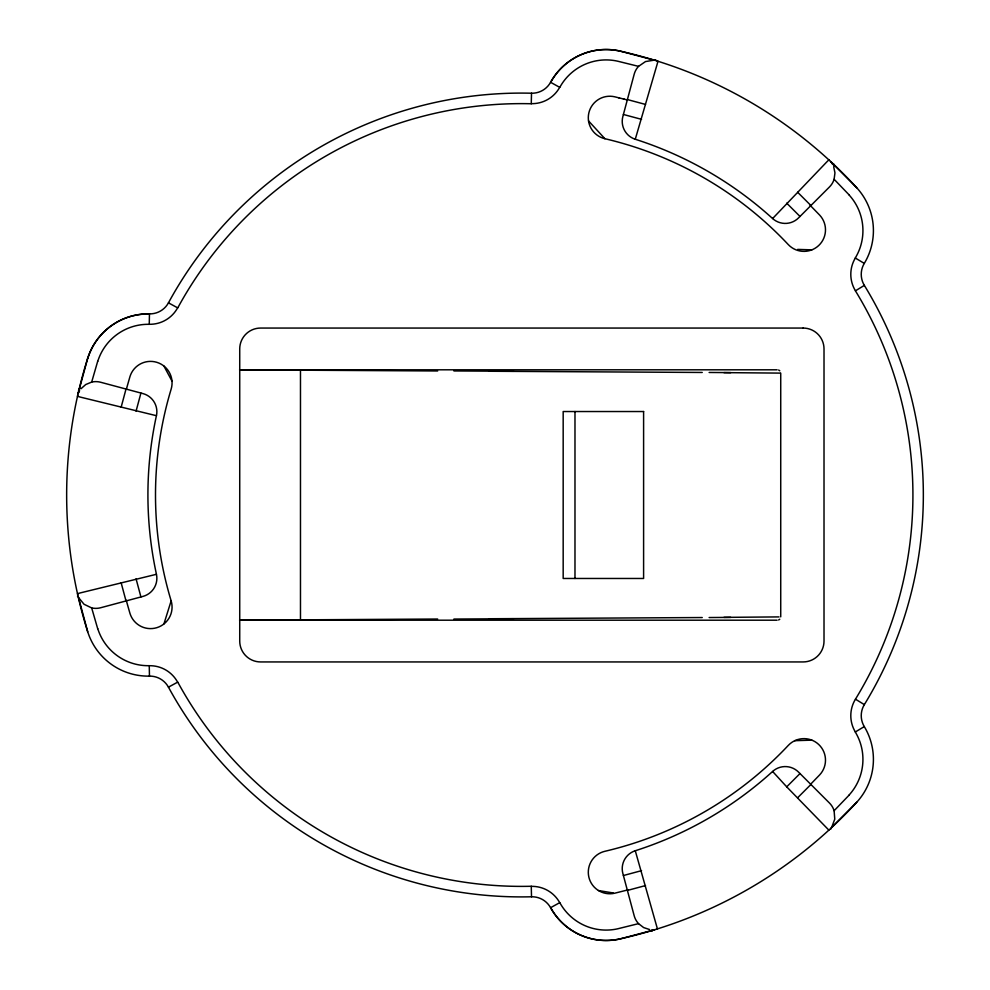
<?xml version="1.0" encoding="UTF-8"?>
<svg xmlns="http://www.w3.org/2000/svg" width="990" height="990" viewBox="0 0 990 990"><rect width="100%" height="100%" fill="white"/><g stroke="black" fill="none" stroke-linecap="round" stroke-linejoin="round"><path stroke-width="1.49" d="M654.662 60.291L619.876 50.997A63.459 63.459 0 0 0 550.576 82.294A21.149 21.149 0 0 1 531.519 93.221A401.903 401.903 0 0 0 168.449 302.841A21.149 21.149 0 0 1 149.465 313.88L149.255 324.312A52.817 52.817 0 0 0 97.738 361.4M531.519 93.221L531.259 103.653A31.494 31.494 0 0 0 559.684 87.33L550.576 82.294M77.74 395.196L77.492 396.322L80.635 397.176L156.42 415.701A373.515 373.515 0 0 0 156.445 574.287A18.785 18.785 0 0 1 142.944 596.413L100.695 607.736A18.785 18.785 0 0 1 91.674 607.922L84.051 604.271L78.767 597.824M80.982 388.761L85.722 384.541L91.674 382.078L97.663 361.387M121.151 407.187L126.015 389.045M136.063 411.184L140.927 393.042M833.679 166.679L834.954 172.891L834.112 179.277A18.748 18.748 0 0 1 829.447 186.986L798.522 217.924A18.785 18.785 0 0 1 772.608 218.542A373.515 373.515 0 0 0 635.271 139.256L657.125 64.338L657.954 61.194L656.865 60.848M126.386 389.144L129.938 376.683A21.52 21.52 0 0 1 156.767 362.303A21.52 21.52 0 0 1 171.146 389.144A365.941 365.941 0 0 0 171.146 600.856L163.919 623.96M149.465 313.88A63.459 63.459 0 0 0 87.702 358.244L78.123 393.537L79.608 390.679M831.823 826.959L834.768 819.163L834.112 810.723A18.748 18.748 0 0 0 829.447 803.014L798.522 772.076A18.785 18.785 0 0 0 772.608 771.457A373.515 373.515 0 0 1 635.271 850.744A18.785 18.785 0 0 0 622.859 873.489L634.182 915.75A18.785 18.785 0 0 0 638.538 923.645L643.636 927.568L649.663 929.573M831.254 827.788L856.746 802.246A63.459 63.459 0 0 0 864.282 726.586A21.149 21.149 0 0 1 864.344 704.62A401.903 401.903 0 0 0 864.344 285.38A21.149 21.149 0 0 1 864.282 263.414A63.459 63.459 0 0 0 856.746 187.754L830.969 161.803L831.439 162.496M829.533 160.479L828.865 159.873L826.563 162.162L772.621 218.53M849.049 795.193L834.112 810.723M635.271 139.256A18.785 18.785 0 0 1 622.859 116.511L634.182 74.25A18.785 18.785 0 0 1 638.538 66.355L645.505 61.566L653.734 60.229M810.649 784.204L819.658 774.898A21.52 21.52 0 0 0 818.693 744.468A21.52 21.52 0 0 0 788.263 745.433A365.941 365.941 0 0 1 604.902 851.289A21.52 21.52 0 0 0 588.864 877.165A21.52 21.52 0 0 0 614.728 893.203L627.957 889.886M828.865 830.127L786.716 786.84L799.994 773.561M797.631 797.754L810.909 784.476M778.635 619.975L779.761 619.233M864.282 726.586L855.348 731.969A31.494 31.494 0 0 1 855.459 699.188A391.384 391.384 0 0 0 855.422 290.837L864.344 285.38M550.576 907.706L559.709 902.657A31.494 31.494 0 0 0 531.259 886.372L531.519 896.779A21.149 21.149 0 0 1 550.576 907.706A63.459 63.459 0 0 0 619.876 939.003L654.749 929.709M78.359 596.97L87.702 631.756A63.459 63.459 0 0 0 149.465 676.12A21.149 21.149 0 0 1 168.449 687.159L177.618 682.172A31.494 31.494 0 0 0 149.255 665.713M657.447 928.966L635.283 850.769M638.538 923.645L617.611 928.818A52.817 52.817 0 0 1 559.783 902.62M77.74 594.804L77.492 593.678L80.635 592.824L156.42 574.299M623.403 875.519L641.545 870.655M627.4 890.431L645.529 885.567M239.778 620.198L437.654 619.035M654.489 929.721L652.014 929.796M794.784 740.693L811.874 740.149M779.019 616.906L723.95 617.376M780.145 373.106L723.95 372.624M702.244 617.537L489.184 618.75M239.568 369.802L777.113 369.802M239.568 620.198L777.113 620.198M437.654 370.965L242.216 369.864M702.244 372.463L489.184 371.25M241.869 369.864L239.84 369.815M797.643 249.406L811.874 249.851M598.467 890.542L613.255 892.968M627.301 99.941L614.728 96.797A21.52 21.52 0 0 0 588.864 112.835A21.52 21.52 0 0 0 604.902 138.711A365.941 365.941 0 0 1 788.263 244.567A21.52 21.52 0 0 0 818.693 245.532A21.52 21.52 0 0 0 819.658 215.102L810.154 205.314M618.663 97.738L619.455 97.923M623.378 98.913L624.158 99.124M627.4 99.569L645.529 104.433M623.403 114.481L641.545 119.344M638.538 66.355L617.611 61.182A52.817 52.817 0 0 0 559.783 87.38M168.449 302.841L177.618 307.828A31.494 31.494 0 0 1 149.255 324.287M864.282 263.414L855.348 258.031A31.494 31.494 0 0 0 855.459 290.812M855.447 699.175L864.344 704.62M778.635 370.025L779.761 370.767M834.112 179.277L849.049 194.807M797.631 192.246L810.909 205.524M786.716 203.16L799.994 216.439M588.518 120.904L604.902 138.711M772.621 771.47L786.716 786.84M831.835 163.09L832.701 164.526M163.919 366.04L172 381.113M97.663 628.613L91.674 607.922M136.063 578.816L140.927 596.958M126.2 600.188L129.938 613.317A21.52 21.52 0 0 0 156.767 627.697A21.52 21.52 0 0 0 171.146 600.856M121.151 582.813L126.015 600.955M149.465 676.12L149.255 665.688A52.817 52.817 0 0 1 97.738 628.601M780.726 373.119L780.726 616.881M574.98 411.531L574.98 578.469M300.477 369.864L300.477 620.136M709.125 372.463A255.049 0.978 0.2 0 1 730.719 372.624M453.903 370.941A416.839 0.73 0.3 0 1 513.538 371.275M730.719 617.376A255.049 0.978 -0.2 0 1 709.125 617.537M513.538 618.725A416.839 0.73 -0.3 0 1 453.903 619.059M531.519 896.779A401.903 401.903 0 0 1 168.449 687.159M550.663 907.657A63.199 63.199 0 0 0 619.851 938.916A454.781 454.781 0 0 0 856.746 802.246M87.801 358.269A63.199 63.199 0 0 1 149.465 313.978M550.663 82.343A63.199 63.199 0 0 1 619.851 51.084A454.781 454.781 0 0 1 856.746 187.754M87.702 631.756A454.781 454.781 0 0 1 87.702 358.244M531.37 886.26A391.384 391.384 0 0 1 177.754 682.098M177.742 307.915A391.384 391.384 0 0 1 531.37 103.752M91.674 382.078A18.785 18.785 0 0 1 100.695 382.264L142.944 393.587A18.785 18.785 0 0 1 156.445 415.713M848.987 194.857A52.817 52.817 0 0 1 855.286 257.982M855.286 732.018A52.817 52.817 0 0 1 848.987 795.143M655.479 59.944A7.376 1.139 -5.1 0 1 655.986 60.143M833.419 163.684A23.512 16.582 -68.7 0 1 834.607 165.8M77.653 596.45A7.376 1.139 54.9 0 1 77.567 595.918M78.519 390.481A23.512 16.582 -8.7 0 1 79.769 388.389M831.192 828.605A7.376 1.139 -65.1 0 1 830.771 828.952M652.385 930.835A23.512 16.582 51.3 0 1 649.947 930.81M803.15 328.061L260.605 328.061A20.864 20.864 0 0 0 239.728 348.925L239.728 641.074A20.864 20.864 0 0 0 260.605 661.939L803.15 661.939A20.864 20.864 0 0 0 824.014 641.074L824.014 348.925A20.864 20.864 0 0 0 803.15 328.061M643.599 411.531L563.174 411.531L563.174 578.469L643.599 578.469L643.599 411.531"/></g></svg>
